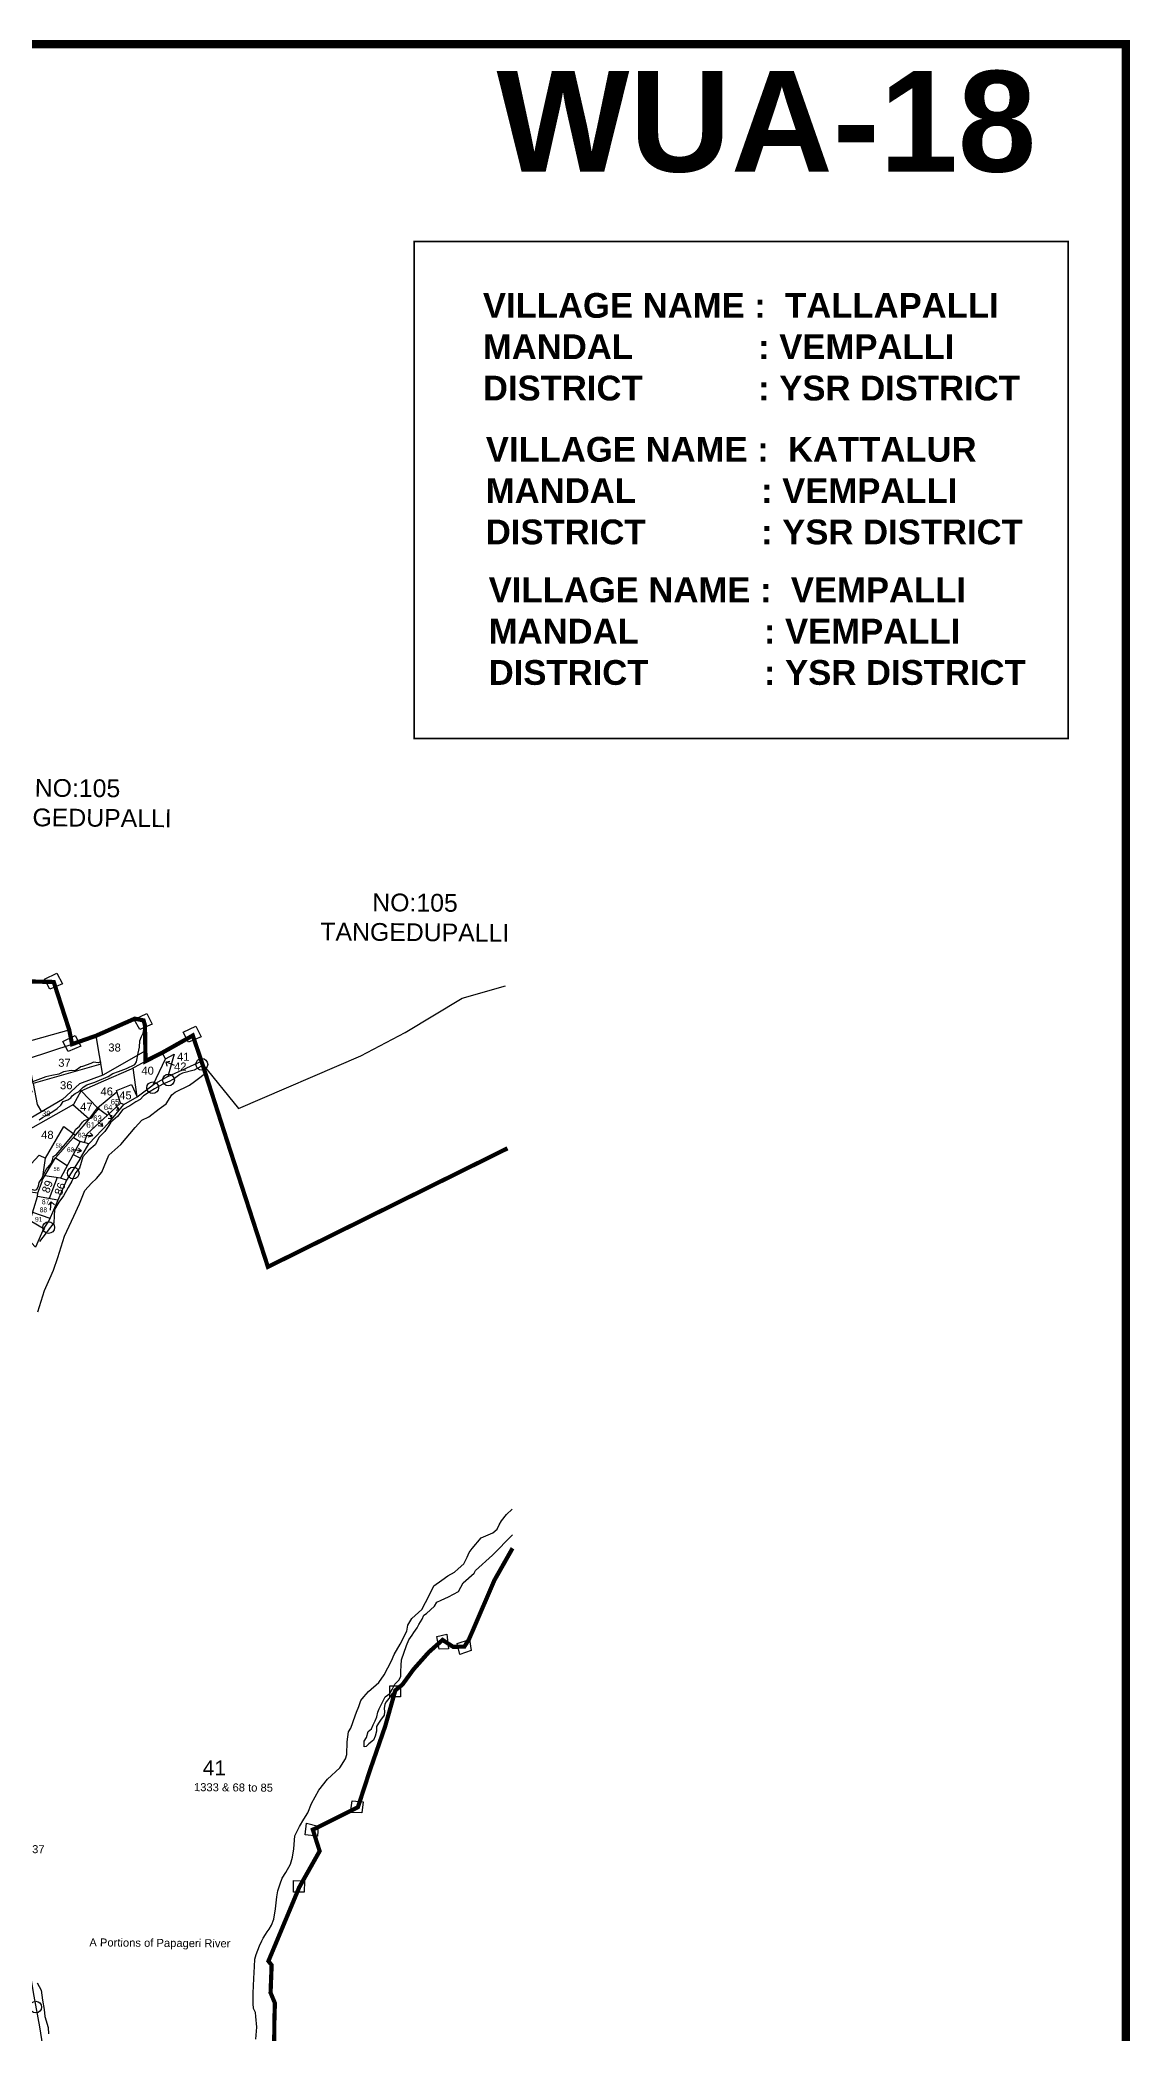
# Model space of a CAD drawing. Header units: inches. Extents: x 215816 to 245985, y 1583903 to 1595496.
# Drawn here: x 226694 to 229290, y 1589176 to 1593925 of the extents above; entities that cross this region are included whole.
import ezdxf

# ---------------------------------------------------------------- set-up
doc = ezdxf.new("R2010")
doc.units = ezdxf.units.IN
doc.header["$MEASUREMENT"] = 0
doc.linetypes.add('ACAD_ISO03W100', pattern=[30, 12, -18])
for name, color, linetype in [('BOUNDRY STONES', 240, 'Continuous'), ('DIMENSION', 7, 'Continuous'), ('PLOTS', 7, 'Continuous'), ('PLOTS NO', 7, 'Continuous'), ('ROADS', 1, 'Continuous'), ('STREAMS', 4, 'Continuous'), ('TEXT', 1, 'Continuous'), ('VILLAGE BOUNDRY', 5, 'Continuous')]:
    doc.layers.add(name, color=color, linetype=linetype)
doc.styles.get("Standard").update_dxf_attribs({"font": 'arial.ttf'})

msp = doc.modelspace()

# ---------------------------------------------------------------- linework, layer by layer
at = {"color": 5, "const_width": 20}
msp.add_lwpolyline([(215826.3046, 1593914.89263), (229280.17091, 1593914.89263), (229280.17091, 1584434.03049), (215826.3046, 1584434.03049)], close=True, dxfattribs=at)
at = {"const_width": 4}
msp.add_lwpolyline([(227585.33523, 1593444.51937), (229142.39084, 1593444.51937), (229142.39084, 1592260.73333), (227585.33523, 1592260.73333)], close=True, dxfattribs=at)
at = {"layer": 'BOUNDRY STONES'}
for points in [[(226704.73744, 1591687.09195), (226734.59698, 1591701.40258), (226747.5211, 1591675.80398), (226717.67423, 1591663.26451)], [(226918.72861, 1591591.32966), (226948.58816, 1591605.64029), (226961.51228, 1591580.04169), (226931.66541, 1591567.50222)], [(227035.05848, 1591560.74004), (227064.91803, 1591575.05067), (227077.84215, 1591549.45207), (227047.99528, 1591536.9126)], [(226748.31123, 1591538.70296), (226778.17078, 1591553.01359), (226791.0949, 1591527.41499), (226761.24803, 1591514.87552)], [(227639.03013, 1590121.34464), (227662.8018, 1590126.4883), (227667.16094, 1590092.0947), (227644.47986, 1590090.84001)], [(227687.44351, 1590104.70261), (227716.91079, 1590113.70228), (227720.97654, 1590087.81282), (227693.98382, 1590078.08694)], [(227527.30584, 1590003.46988), (227552.81065, 1590003.28736), (227552.62306, 1589977.07409), (227527.11825, 1589977.2566)], [(227437.49387, 1589729.92186), (227463.68941, 1589727.25463), (227460.31118, 1589700.70994), (227433.75128, 1589701.96276)], [(227329.06228, 1589676.14307), (227357.0011, 1589669.5666), (227354.70078, 1589645.1397), (227326.03069, 1589648.53314)], [(227297.97394, 1589539.62443), (227323.83298, 1589539.43937), (227323.63525, 1589511.80916), (227297.77621, 1589511.99422)]]:
    msp.add_lwpolyline(points, close=True, dxfattribs=at)
at = {"layer": 'BOUNDRY STONES', "color": 0}
for points in [[(226996.92923, 1591479.88928), (226994.87988, 1591490.5315), (227003.27085, 1591492.14733)], [(226994.87988, 1591490.5315), (227013.59341, 1591481.89554)], [(226865.6714, 1591355.06928), (226855.87961, 1591372.85193)], [(226881.04793, 1591375.15158), (226875.12229, 1591388.65554)], [(226875.7395, 1591375.89807), (226881.04793, 1591375.15158), (226881.09102, 1591381.17355)], [(226809.03141, 1591311.19315), (226820.39476, 1591315.0086), (226813.35572, 1591321.4355)], [(226843.93134, 1591336.80377), (226831.61175, 1591347.87373)], [(226832.60601, 1591338.30182), (226843.93134, 1591336.80377), (226842.57017, 1591344.60704)], [(226856.82317, 1591356.19535), (226865.6714, 1591355.06928), (226865.37293, 1591362.86495)], [(226793.20685, 1591278.00675), (226770.90788, 1591280.64608)], [(226783.26042, 1591274.18116), (226793.20685, 1591278.00675), (226785.81611, 1591284.79042)], [(226820.39476, 1591315.0086), (226800.54755, 1591313.73363)], [(226728.52463, 1591149.8763), (226720.42542, 1591156.66504), (226714.77322, 1591149.92176)], [(226719.57246, 1591136.4788), (226720.42542, 1591156.66504)]]:
    msp.add_lwpolyline(points, dxfattribs=at)
for centre in [(227000.23581, 1591446.92022), (227079.50111, 1591484.2579), (226962.55271, 1591428.41456), (226773.3463, 1591225.36538), (226714.67337, 1591095.42067), (226684.02507, 1589238.29885)]:
    msp.add_circle(centre, 13.978, dxfattribs=at)
at = {"layer": 'PLOTS'}
for points in [[(226670.80237, 1591681.63832), (226577.64705, 1591644.93462), (226570.86463, 1591526.13456), (226659.26903, 1591537.06496), (226763.63161, 1591566.75952)], [(226438.59914, 1591637.25845), (226431.5606, 1591475.78474), (226433.77628, 1591431.39061), (226583.52224, 1591456.82992), (226666.90819, 1591498.03889), (226770.57737, 1591532.33054)], [(226945.11702, 1591516.44751), (226843.82142, 1591458.76555), (226827.88694, 1591552.43318)], [(226925.5582, 1591406.77037), (226963.76415, 1591435.6491), (226993.16557, 1591497.27999), (226984.99653, 1591511.75951)], [(226993.16557, 1591497.27999), (227013.45628, 1591508.58687), (226998.69958, 1591455.38817), (226963.76415, 1591435.6491)], [(226647.20862, 1591317.43005), (226708.70374, 1591351.92722), (226775.06218, 1591389.15259), (226792.31816, 1591421.01818), (226846.51772, 1591444.77111), (226911.81411, 1591473.38722), (226945.51246, 1591491.77519)], [(226839.42168, 1591484.62852), (226678.0981, 1591438.32527), (226666.90819, 1591498.03889)], [(226894.19791, 1591388.57918), (226925.5582, 1591406.77037), (226916.18342, 1591475.7714)], [(226998.69958, 1591455.38817), (227078.70013, 1591491.7311)], [(226843.82142, 1591458.76555), (226788.57922, 1591438.19754), (226747.6322, 1591400.33636), (226643.43493, 1591339.3129), (226591.10505, 1591334.936), (226569.59314, 1591338.16495), (226492.68619, 1591338.43509), (226479.69893, 1591335.20614), (226477.31633, 1591316.94107), (226439.85396, 1591280.03634), (226368.03477, 1591248.68682), (226309.92683, 1591187.18909), (226247.77741, 1591104.27059), (226188.02341, 1591084.78908), (226136.48249, 1591067.98527), (226082.50731, 1591034.6752), (226036.08131, 1591004.64381)], [(226678.0981, 1591438.32527), (226687.44482, 1591388.44759), (226697.63176, 1591371.05344)], [(226811.40709, 1591353.66317), (226831.36629, 1591380.81148), (226792.31816, 1591421.01818)], [(226831.36629, 1591380.81148), (226855.19381, 1591363.29369), (226886.15947, 1591391.47091), (226876.4018, 1591422.28803), (226911.84214, 1591436.36928), (226925.5582, 1591406.77037)], [(226831.36629, 1591380.81148), (226877.43211, 1591419.03406)], [(226654.85103, 1591227.15169), (226692.07533, 1591267.61341), (226707.41162, 1591261.06335), (226751.20208, 1591335.81182), (226778.91378, 1591315.66931), (226811.40709, 1591353.66317), (226772.18755, 1591387.54)], [(226810.3324, 1591294.72419), (226857.6084, 1591344.19289), (226894.19791, 1591388.57918), (226886.15947, 1591391.47091)], [(226799.93642, 1591297.71367), (226806.39801, 1591318.41274), (226855.19381, 1591363.29369)], [(226699.62369, 1591208.07089), (226731.33957, 1591261.55787), (226778.91378, 1591315.66931)], [(226773.75317, 1591309.79957), (226789.54044, 1591300.70314), (226743.07745, 1591213.16687), (226705.97961, 1591218.78978)], [(226773.04176, 1591269.61962), (226790.71272, 1591260.71655), (226810.3324, 1591294.72419), (226789.54044, 1591300.70314)], [(226652.75955, 1591211.78153), (226648.92062, 1591183.56944), (226689.15131, 1591178.09509), (226699.248, 1591205.51455), (226707.41162, 1591261.06335)], [(226731.33957, 1591261.55787), (226758.97786, 1591243.12325)], [(226790.71272, 1591260.71655), (226757.25461, 1591208.64965), (226743.07745, 1591213.16687)], [(226757.25461, 1591208.64965), (226736.60026, 1591160.86152), (226687.89713, 1591169.36726), (226689.15131, 1591178.09509)], [(226734.85951, 1591214.41246), (226716.1974, 1591164.42477)], [(226736.60026, 1591160.86152), (226716.0038, 1591113.20733), (226703.66567, 1591093.69184), (226683.23899, 1591048.59983), (226673.89334, 1591058.70636), (226654.8701, 1591061.77068), (226653.70727, 1591074.74687), (226670.72026, 1591112.48284), (226687.89713, 1591169.36726)], [(226676.58901, 1591131.91831), (226717.97563, 1591117.76956)], [(226670.72026, 1591112.48284), (226705.93985, 1591091.52408)]]:
    msp.add_lwpolyline(points, dxfattribs=at)
at = {"layer": 'ROADS'}
msp.add_lwpolyline([(227081.79613, 1591483.70358), (227166.66898, 1591379.14754), (227458.5362, 1591504.40973), (227564.15353, 1591559.84835), (227699.41604, 1591642.11868), (227802.58516, 1591671.39353)], dxfattribs=at)
at = {"layer": 'STREAMS'}
for points in [[(226692.51982, 1591352.42091), (226700.121, 1591357.59998), (226708.78905, 1591362.2596), (226724.37238, 1591371.64588), (226734.70675, 1591379.32522), (226744.06868, 1591386.62385), (226749.75816, 1591395.69327), (226760.45548, 1591399.88101), (226767.46786, 1591404.09512), (226770.41304, 1591409.11371), (226777.82443, 1591414.87564), (226786.19449, 1591419.08003), (226796.74362, 1591429.66534), (226805.51121, 1591435.22372), (226824.42314, 1591441.75553), (226856.32807, 1591455.2893), (226867.82054, 1591462.18502), (226880.85066, 1591467.13144), (226899.9111, 1591474.55451), (226920.14757, 1591483.71361), (226924.26748, 1591490.27442), (226927.94514, 1591510.68999), (226931.15086, 1591525.0106), (226932.22734, 1591539.92798), (226935.98717, 1591550.36804), (226939.73166, 1591558.67604), (226943.77282, 1591581.32547)], [(226838.85845, 1591490.1457), (226832.39829, 1591487.85021), (226821.66905, 1591489.29299), (226815.59516, 1591486.40931), (226795.42947, 1591478.94295), (226791.12967, 1591478.3883), (226778.17583, 1591469.11406), (226768.02678, 1591469.77211), (226750.43008, 1591466.58059), (226738.86676, 1591460.61386), (226722.44301, 1591457.60905), (226708.35959, 1591454.19723), (226682.71416, 1591445.01382), (226672.52881, 1591440.59838), (226670.8858, 1591429.29174), (226674.5244, 1591419.31331), (226673.32492, 1591415.41902)], [(226689.41966, 1590894.42873), (226704.66607, 1590945.31321), (226717.27515, 1590974.26098), (226726.62943, 1590994.02485), (226736.76849, 1591024.2946), (226752.72353, 1591075.174), (226774.6792, 1591122.82332), (226787.99945, 1591152.12014), (226800.98312, 1591183.89819), (226817.0492, 1591200.78107), (226828.82296, 1591212.02872), (226841.36836, 1591227.40813), (226858.31041, 1591267.65676), (226886.48935, 1591293.66014), (226920.79564, 1591334.13869), (226937.07269, 1591351.20573), (226953.07289, 1591358.88189), (226977.66298, 1591378.53673), (226994.75662, 1591390.45456), (227008.02112, 1591411.96108), (227015.86175, 1591418.27919), (227049.99581, 1591434.67862), (227061.75174, 1591443.44758), (227074.57577, 1591452.9171), (227088.82719, 1591463.79288)], [(227081.79613, 1591483.70358), (227077.17787, 1591479.15372), (227061.23936, 1591470.10192), (227033.67584, 1591463.24851), (227027.3015, 1591459.7688), (227014.88776, 1591450.33928), (227003.20473, 1591444.42981), (226986.57083, 1591436.79315), (226967.09242, 1591426.00402), (226956.4626, 1591419.38198), (226940.514, 1591408.92017), (226932.69591, 1591400.86784), (226922.06852, 1591394.59832), (226907.89114, 1591385.18142), (226891.25229, 1591376.83971), (226878.4354, 1591360.36238), (226862.81427, 1591346.3729), (226857.82052, 1591338.6529), (226848.1959, 1591324.6205), (226835.3992, 1591310.96331), (226825.6736, 1591292.56705), (226810.41282, 1591279.63257), (226796.19003, 1591263.87038), (226788.59093, 1591237.13231), (226778.98397, 1591225.56749), (226770.37968, 1591206.23977), (226761.45035, 1591190.79228), (226749.99246, 1591170.99993), (226738.9468, 1591155.56754), (226728.59652, 1591138.72006), (226726.95861, 1591107.00387), (226693.12622, 1591062.12181)], [(226645.16354, 1591186.42828), (226652.43218, 1591187.69537), (226666.73701, 1591188.47243), (226681.66867, 1591184.62809), (226686.29759, 1591185.91407), (226690.75848, 1591194.45639), (226692.35812, 1591202.79934), (226696.80799, 1591209.80279), (226708.85667, 1591233.46065), (226720.39771, 1591247.66848), (226724.65594, 1591258.63067), (226725.57833, 1591264.56009), (226732.42594, 1591268.46845), (226759.73614, 1591300.48235), (226766.61679, 1591309.00739), (226772.60967, 1591316.43951), (226779.74645, 1591330.01931), (226788.15743, 1591337.21425), (226795.48122, 1591346.17579), (226799.25069, 1591350.32601), (226817.84718, 1591356.45409), (226824.52667, 1591367.61878), (226831.62255, 1591375.48273), (226836.27673, 1591380.28617)], [(227207.8785, 1589162.15505), (227210.75936, 1589190.53104), (227208.41942, 1589216.09419), (227206.99565, 1589225.02479), (227202.45334, 1589234.72104), (227201.79895, 1589247.21432), (227201.45158, 1589261.04342), (227201.67376, 1589271.30028), (227203.41128, 1589306.73747), (227204.95437, 1589335.27171), (227205.96924, 1589352.36187), (227209.32061, 1589363.33974), (227217.21564, 1589384.22785), (227222.65597, 1589396.08277), (227225.97649, 1589402.74932), (227231.54334, 1589411.48123), (227235.45459, 1589417.54885), (227239.81648, 1589424.20791), (227245.38644, 1589433.38579), (227250.69397, 1589447.47181), (227255.18459, 1589472.11944), (227258.37922, 1589501.08181), (227260.7127, 1589515.33777), (227266.18823, 1589532.09868), (227271.19086, 1589545.14613), (227279.32162, 1589558.7659), (227290.91954, 1589578.7538), (227295.64804, 1589595.07406), (227298.63224, 1589614.94485), (227301.23471, 1589645.99898), (227312.10696, 1589668.51955), (227322.49779, 1589686.13732), (227332.29269, 1589701.18355), (227340.48409, 1589723.27726), (227357.8189, 1589754.96933), (227379.16826, 1589781.10872), (227408.22184, 1589808.10805), (227421.46995, 1589830.01691), (227424.96583, 1589840.39901), (227425.79198, 1589869.89682), (227428.49641, 1589894.40857), (227434.36071, 1589903.13835), (227444.69704, 1589931.84558), (227448.18548, 1589941.18703), (227453.78522, 1589954.52754), (227458.349, 1589968.61888), (227465.70408, 1589977.78399), (227476.35735, 1589990.49367), (227500.90566, 1590011.5783), (227513.71114, 1590030.17908), (227531.50388, 1590063.50324), (227537.7104, 1590078.47485), (227551.74747, 1590102.53744), (227567.74133, 1590133.94173), (227570.37341, 1590148.34422), (227579.55823, 1590163.74051), (227603.36811, 1590185.57379), (227620.81392, 1590218.61182), (227632.16477, 1590241.60312), (227651.30317, 1590255.26214), (227665.18008, 1590265.39084), (227681.1904, 1590274.31502), (227689.81442, 1590282.1027), (227703.22898, 1590294.13763), (227711.19687, 1590310.01731), (227716.51614, 1590321.63445), (227723.72075, 1590330.62161), (227744.67065, 1590356.29254), (227772.3666, 1590368.46311), (227783.13595, 1590376.7112), (227787.25503, 1590386.90976), (227793.51272, 1590396.61726), (227805.04713, 1590411.9957), (227818.3639, 1590424.75562)], [(227538.73014, 1589991.85667), (227532.3124, 1589984.48132), (227528.36976, 1589977.0883), (227518.79013, 1589965.18531), (227515.64941, 1589959.67323), (227514.02594, 1589949.50121), (227514.8597, 1589942.18959), (227513.4689, 1589933.56558), (227505.40904, 1589921.66859), (227500.26207, 1589914.39977), (227495.77966, 1589907.12619), (227495.68446, 1589895.75363), (227492.72088, 1589884.04154), (227488.44411, 1589874.55266), (227477.30215, 1589865.33432), (227471.27864, 1589859.40007), (227465.95613, 1589858.55261), (227466.49416, 1589871.83177), (227471.42914, 1589880.43038), (227475.51927, 1589894.79103), (227483.7626, 1589901.37354), (227487.59321, 1589910.42285), (227492.53603, 1589920.12836), (227496.36982, 1589929.6204), (227498.6641, 1589940.67313), (227502.26847, 1589949.0599), (227515.98165, 1589977.07745), (227527.57818, 1589985.53025), (227532.9594, 1589994.56847), (227539.25351, 1590007.36364), (227549.29577, 1590017.69681), (227553.56628, 1590026.30017), (227553.87173, 1590038.03133), (227554.63918, 1590052.41575), (227554.73106, 1590065.25531), (227567.17648, 1590100.04589), (227572.80612, 1590112.84582), (227580.64282, 1590124.52308), (227584.67433, 1590130.69293), (227592.28321, 1590141.48627), (227596.33215, 1590150.09126), (227604.17527, 1590162.65395), (227608.22737, 1590171.70168), (227614.68277, 1590176.08316), (227633.68154, 1590193.36736), (227639.50732, 1590202.62375), (227649.29324, 1590208.08832), (227667.06932, 1590215.70952), (227690.41958, 1590228.38263), (227701.86383, 1590248.8894), (227727.72827, 1590272.39231), (227731.0969, 1590278.78835), (227771.72372, 1590314.63188), (227819.14315, 1590363.18867)], [(226706.80067, 1589110.8617), (226693.65128, 1589191.28051), (226679.99415, 1589264.56993), (226672.5448, 1589310.86901), (226661.83613, 1589379.47244), (226654.24153, 1589405.19965), (226636.89806, 1589440.95771), (226632.65364, 1589518.98171), (226629.02654, 1589555.09845), (226617.70359, 1589602.59172), (226593.94627, 1589668.31906), (226590.88649, 1589711.83617), (226601.9848, 1589780.82709), (226594.25583, 1589876.39405), (226579.39043, 1589996.11323)], [(226687.23583, 1589295.85707), (226697.14744, 1589278.79505), (226699.8424, 1589254.78123), (226704.34435, 1589232.90325), (226706.01304, 1589215.70123), (226713.70913, 1589189.50285), (226714.67912, 1589174.8127)]]:
    msp.add_lwpolyline(points, dxfattribs=at)
at = {"layer": 'VILLAGE BOUNDRY', "linetype": 'ACAD_ISO03W100', "const_width": 10}
for points in [[(226670.80237, 1591681.63832), (226726.89928, 1591680.49374), (226763.63161, 1591566.75952), (226770.57737, 1591532.33054), (226827.88694, 1591552.43318), (226919.8434, 1591593.04753), (226940.83301, 1591588.89402), (226944.14229, 1591577.26286), (226945.51246, 1591491.77519), (226985.57166, 1591512.08399), (227058.00689, 1591552.95037), (227080.0417, 1591487.76216), (227144.1727, 1591288.3935), (227236.94051, 1591001.75209), (227807.48658, 1591284.14489)], [(227819.54712, 1590331.27261), (227818.84767, 1590330.23242), (227776.34014, 1590255.23057), (227715.72683, 1590114.29577), (227704.78374, 1590097.1437), (227678.11377, 1590096.47539), (227652.85226, 1590112.97675), (227620.1298, 1590083.93114), (227583.8989, 1590043.17847), (227557.23954, 1590006.56676), (227540.4006, 1589992.90593), (227516.38341, 1589907.82954), (227480.31964, 1589803.60302), (227451.24913, 1589714.49901), (227343.89442, 1589660.9406), (227360.14239, 1589609.98497), (227311.64543, 1589523.90117), (227238.21107, 1589347.90855), (227245.79848, 1589338.27003), (227243.27445, 1589272.50085), (227253.56441, 1589247.7877), (227252.28577, 1589203.34822), (227251.94194, 1589152.80635)]]:
    msp.add_lwpolyline(points, dxfattribs=at)

# ---------------------------------------------------------------- texts
at = {"layer": 'DIMENSION', "char_height": 42.2893156, "width": 518.6066272, "attachment_point": 2, "rotation": 359.58998577}
for insert in [(226783.70179, 1592163.51693), (227587.42594, 1591890.70196)]:
    msp.add_mtext('\\pxqc;NO:105\\PTANGEDUPALLI ', dxfattribs=dict(at, insert=insert))
at = {"layer": 'PLOTS NO'}
for s, height, rotation, p in [('38', 19.062325, 359.58998577, (226856.89613, 1591514.89955)), ('41', 19.062325, 359.58998577, (227020.54667, 1591492.93629)), ('37', 19.062325, 359.58998577, (226737.60752, 1591478.55678)), ('40', 19.062325, 359.58998577, (226935.64381, 1591459.8567)), ('42', 19.062325, 359.58998577, (227013.29493, 1591469.64085)), ('36', 19.062325, 359.58998577, (226741.82977, 1591425.03458)), ('46', 19.062325, 359.58998577, (226838.22389, 1591410.25154)), ('45', 19.062325, 359.58998577, (226882.79369, 1591401.04303)), ('39', 12.826233, 359.58998577, (226699.10793, 1591360.91866)), ('47', 19.062325, 359.58998577, (226789.7853, 1591373.8673)), ('64', 13.215583, 359.58998577, (226846.16708, 1591375.3262)), ('65', 13.215583, 359.58998577, (226862.55815, 1591388.67046)), ('48', 19.062325, 359.58998577, (226696.84642, 1591306.9036)), ('62', 11.199757, 359.58998577, (226784.41524, 1591310.16503)), ('61', 13.215583, 359.58998577, (226804.46454, 1591333.21551)), ('63', 13.215583, 359.58998577, (226820.82868, 1591349.25964)), ('58', 9.495436, 359.58998577, (226731.35457, 1591285.9683)), ('60', 11.199757, 359.58998577, (226758.35465, 1591275.14438)), ('56', 9.495436, 359.58998577, (226726.48346, 1591230.29227)), ('89', 19.062325, 69.79110941, (226715.44603, 1591175.60326)), ('86', 19.062325, 69.79110941, (226745.52038, 1591170.42852)), ('88', 11.39344, 359.58998577, (226693.43626, 1591131.95533)), ('87', 11.39344, 359.58998577, (226698.60504, 1591150.90357)), ('91', 11.39344, 359.58998577, (226682.29279, 1591109.36297)), ('41', 35.527649, 359.58998577, (227081.60576, 1589790.70887)), ('1333 & 68 to 85', 19.0623253, 359.58998577, (227060.87717, 1589752.77365)), ('1337', 19.062325, 359.58998577, (226645.75554, 1589605.25689)), ('A Portions of Papageri River', 19.0623253, 359.58998577, (226811.6715, 1589382.94709))]:
    msp.add_text(s, height=height, rotation=rotation, dxfattribs=at).set_placement(p)
at = {"layer": 'TEXT', "attachment_point": 1}
for s, insert, char_height, width in [('\\pxql;{\\fArial|b1|i0|c0|p34;\\C1;WUA-18}', (227781.36426, 1593850.83818), 240, 1275.7424284), ('\\pxql;{\\fArial|b1|i0|c0|p34;\\C1;VILLAGE NAME :\\C5;  TALLAPALLI\\P\\C1;MANDAL             : \\C5;VEMPALLI \\P\\C1;DISTRICT            : \\C5;YSR DISTRICT}', (227748.88729, 1593321.79289), 59.0617318, 1544.0120863), ('\\pxql;{\\fArial|b1|i0|c0|p34;\\C1;VILLAGE NAME :\\C5;  KATTALUR\\P\\C1;MANDAL             : \\C5;VEMPALLI \\P\\C1;DISTRICT            : \\C5;YSR DISTRICT}', (227755.85758, 1592979.08186), 59.0617318, 1544.0120863), ('\\pxql;{\\fArial|b1|i0|c0|p34;\\C1;VILLAGE NAME :\\C5;  VEMPALLI \\C1;   MANDAL             : \\C5;VEMPALLI \\P\\C1;DISTRICT            : \\C5;YSR DISTRICT}', (227762.67933, 1592644.30379), 59.06173182, 1544.0120863)]:
    msp.add_mtext(s, dxfattribs=dict(at, insert=insert, char_height=char_height, width=width))

doc.saveas('drawing.dxf')
